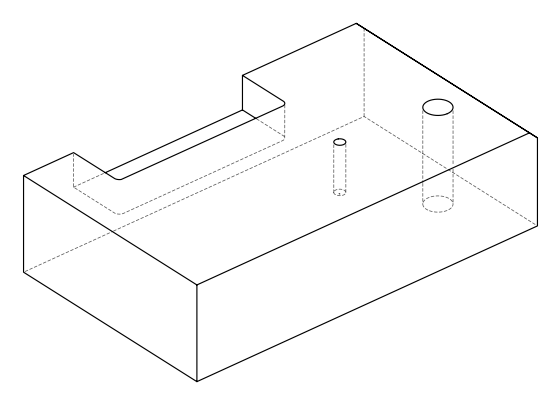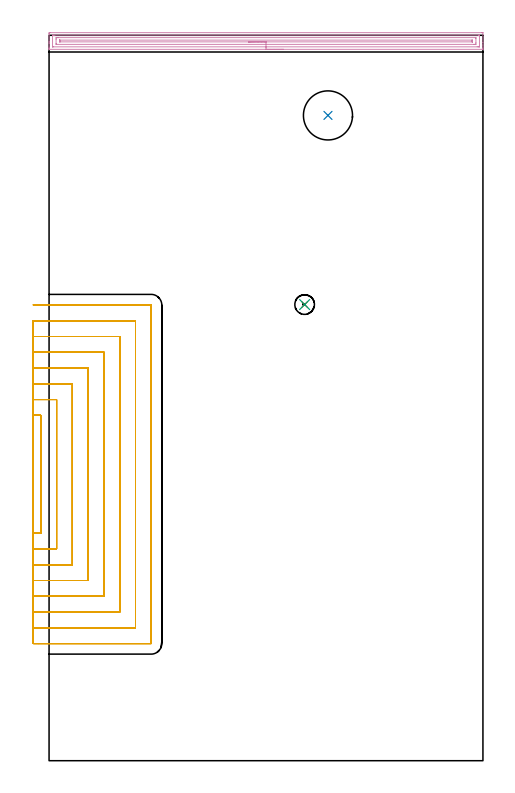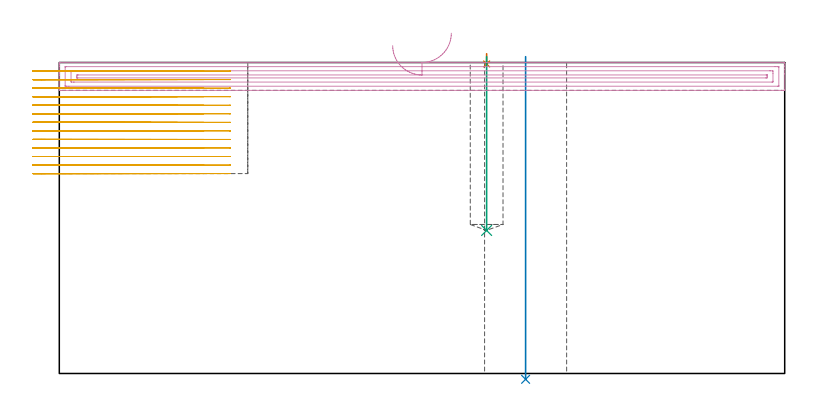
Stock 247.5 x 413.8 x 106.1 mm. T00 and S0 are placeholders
(PLAN: 5 operations, 4 tool changes, 99.6 min)
(1 SPOT_DRILL | STEP1POCKET | NXT0321_9005460120000 | 0.03 min | 3 mm3)
(2 INDEXABLE_INSERT_DRILL_THROUGH_HOLE_FROM_SOLID | STEP1HOLE | NXT0302_027 | 0.44 min | 65275 mm3)
(3 DRILL_BLIND_HOLE_INTO_CENTER | STEP1POCKET | NXT0301_083 | 0.24 min | 5481 mm3)
(4 AREA_MILL | FG_CHAMFER_SURFACE | UGT0205_001 | 8.11 min | 11173 mm3)
(5 MILL_SLOT | SLOT_PARTIAL_RECTANGULAR | NXT0201_011 | Follow Part, ap 3, ae 75% | 90.78 min | 499471 mm3)
(TOOL NXT0321_9005460120000 | NC Spot Drill, 142deg, 12mm, Carbide, Uncoated | D12 PA142 FL30 Z2)
(TOOL NXT0302_027 | Index. Insert Drill 28mm [880-D2800L32-05] | D28 PA176 FL140 Z2)
(TOOL NXT0301_083 | Carbide Drill 11.2mm [860.1-1120-056A1-MM 2214] | D11.2 PA140 FL72 Z2)
(TOOL UGT0205_001 | Chamfer Mill 20 x 3 x 45 deg. | D20 FL50 Z2)
(TOOL NXT0201_011 | ENDMILL 12mm [2P460-1200-NA 1630] | D12 FL38 Z6)
(OP 1 SPOT_DRILL)
G17 G21 G94 G90
T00 M6
G54
G17 G0 G90 X145.8 Y260.2 S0 M3
G43 Z116.1 H0
G94 G81 G98 Z105.618 F250. R109.1
G80
M5
M2
(OP 2 INDEXABLE_INSERT_DRILL_THROUGH_HOLE_FROM_SOLID)
G17 G21 G94 G90
T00 M6
G54
G17 G0 G90 X159.1 Y368.1 S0 M3
G43 Z116.1 H1
G94 G81 G98 Z-1.989 F250. R108.1
G80
M5
M2
(OP 3 DRILL_BLIND_HOLE_INTO_CENTER)
G17 G21 G94 G90
T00 M6
G54
G17 G0 G90 X145.8 Y260.2 S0 M3
G43 Z116.1 H1
G94 G81 G98 Z48.8 F250. R108.1
G80
M5
M2
(OP 4 AREA_MILL)
G17 G21 G94 G90
T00 M6
G54
G17 G0 G90 X133.75 Y405.8 S1061 M3
G43 Z116.1 H0
G94 G1 X133.712 Z115.228 F250.
X133.598 Z114.364
X133.409 Z113.512
X133.147 Z112.68
X132.813 Z111.874
X132.41 Z111.1
X131.941 Z110.364
X131.41 Z109.672
X130.821 Z109.029
X130.178 Z108.44
X129.486 Z107.908
X128.75 Z107.44
X127.976 Z107.037
X127.17 Z106.703
X126.338 Z106.441
X125.486 Z106.252
X124.622 Z106.138
X123.75 Z106.1
X0.158
X0.01 Y405.802 Z106.088
X0.003 Y405.929 Z105.963
X0. Y406.063 Z105.836
Y406.427 Z105.472
Y407.047 Z104.848
Y409.109 Z102.789
Y409.674 Z102.221
Y410.267 Z101.628
Y414.646 Z97.251
X0.004 Y414.929 Z96.969
X0.01 Y415.292 Z96.605
X0.229 Y415.296 Z96.602
X0.604 Y415.3 Z96.6
X246.896
X247.415 Y415.295 Z96.603
X247.49 Y415.291 Z96.606
X247.5 Y415.211 Z96.686
Y409.674 Z102.221
Y408.233 Z103.664
Y407.047 Z104.848
Y406.063 Z105.836
X247.497 Y405.929 Z105.963
X247.49 Y405.802 Z106.088
X247.342 Y405.8 Z106.1
X123.75
Y407.214 Z104.686
X2.389 Y407.215 Z104.685
X2.217 Y407.216 Z104.684
X2.045 Y407.22 Z104.68
X2.01 Y407.221 Z104.679
X2.006 Y407.245 Z104.655
X2.003 Y407.273 Z104.627
X2. Y407.428 Z104.472
X2.001 Y413.686 Z98.214
X2.004 Y413.788 Z98.112
X2.01 Y413.855 Z98.045
X2.014 Y413.879 Z98.021
X2.029 Y413.88 Z98.02
X2.389 Y413.884 Z98.016
X2.56 Y413.885 Z98.015
X3.281 Y413.886 Z98.014
X245.111 Y413.885 Z98.015
X245.283 Y413.884 Z98.016
X245.455 Y413.88 Z98.02
X245.49 Y413.879 Z98.021
X245.494 Y413.855 Z98.045
X245.497 Y413.827 Z98.073
X245.5 Y413.672 Z98.228
X245.499 Y407.414 Z104.486
X245.496 Y407.312 Z104.588
X245.49 Y407.245 Z104.655
X245.486 Y407.221 Z104.679
X245.471 Y407.22 Z104.68
X245.111 Y407.215 Z104.685
X244.94
X244.219 Y407.214 Z104.686
X123.75
Y408.628 Z103.272
X4.346 Y408.629 Z103.271
X4.174 Y408.631 Z103.269
X4.01 Y408.635 Z103.265
X4.004 Y408.799 Z103.101
X4.001 Y408.968 Z102.932
X4. Y411.596 Z100.304
X4.005 Y412.301 Z99.599
X4.007 Y412.464 Z99.436
X4.174 Y412.467 Z99.433
X4.893 Y412.471 Z99.429
X5.066
X243.154
X243.326 Y412.469 Z99.431
X243.49 Y412.465 Z99.435
X243.496 Y412.301 Z99.599
X243.499 Y412.132 Z99.768
X243.5 Y409.504 Z102.396
X243.495 Y408.799 Z103.101
X243.492 Y408.635 Z103.265
X243.326 Y408.633 Z103.267
X242.607 Y408.629 Z103.271
X242.434 Y408.628 Z103.272
X123.75
Y410.043 Z101.857
X6.475
X6.129 Y410.045 Z101.855
X6.068 Y410.047 Z101.853
X6.01 Y410.05 Z101.85
X6. Y410.55 Z101.35
X6.001 Y410.967 Z100.933
X6.003 Y411.019 Z100.881
X6.007 Y411.044 Z100.856
X6.011 Y411.05 Z100.85
X6.025 Y411.052 Z100.848
X6.161 Y411.056 Z100.844
X6.334 Y411.057 Z100.843
X241.025
X241.371 Y411.055 Z100.845
X241.432 Y411.053 Z100.847
X241.49 Y411.05 Z100.85
X241.5 Y410.55 Z101.35
X241.499 Y410.133 Z101.767
X241.497 Y410.08 Z101.82
X241.493 Y410.056 Z101.844
X241.489 Y410.05 Z101.85
X241.475 Y410.048 Z101.852
X241.339 Y410.044 Z101.856
X241.166 Y410.043 Z101.857
X123.75
X122.878 Z101.895
X122.013 Z102.009
X121.162 Z102.198
X120.33 Z102.46
X119.524 Z102.794
X118.75 Z103.197
X118.014 Z103.666
X117.322 Z104.197
X116.679 Z104.786
X116.09 Z105.429
X115.558 Z106.122
X115.09 Z106.857
X114.687 Z107.631
X114.353 Z108.437
X114.091 Z109.269
X113.902 Z110.121
X113.788 Z110.986
X113.75 Z111.857
G0 Z116.1
M5
M2
(OP 5 MILL_SLOT)
G17 G21 G94 G90
T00 M6
G54
G17 G0 G90 X-9. Y129.8 S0 M3
G43 Z116.1 H1
Z103.185
G94 G1 X-6. F250.
X-4.7 F500.
Y197.
X-6.
X-9. F250.
Y120.8
X-6.
X4.3 F500.
Y206.
X-6.
X-9. F250.
Y111.8
X-6.
X13.3 F500.
Y215.
X-6.
X-9. F250.
Y102.8
X-6.
X22.3 F500.
Y224.
X-6.
X-9. F250.
Y93.8
X-6.
X31.3 F500.
Y233.
X-6.
X-9. F250.
Y84.8
X-6.
X40.3 F500.
Y242.
X-6.
X-9. F250.
Y75.8
X-6.
X49.3 F500.
Y251.
X-6.
X-9. F250.
Y66.8
X-6.
X58.2 F500.
X58.255 Y66.805
X58.295 Y66.845
X58.3 Y66.9
Y259.9
X58.295 Y259.955
X58.255 Y259.995
X58.2 Y260.
X-6.
X-9. F250.
G0 Y129.8 Z100.269
G1 X-6.
X-4.7 F500.
Y197.
X-6.
X-9. F250.
Y120.8
X-6.
X4.3 F500.
Y206.
X-6.
X-9. F250.
Y111.8
X-6.
X13.3 F500.
Y215.
X-6.
X-9. F250.
Y102.8
X-6.
X22.3 F500.
Y224.
X-6.
X-9. F250.
Y93.8
X-6.
X31.3 F500.
Y233.
X-6.
X-9. F250.
Y84.8
X-6.
X40.3 F500.
Y242.
X-6.
X-9. F250.
Y75.8
X-6.
X49.3 F500.
Y251.
X-6.
X-9. F250.
Y66.8
X-6.
X58.2 F500.
X58.255 Y66.805
X58.295 Y66.845
X58.3 Y66.9
Y259.9
X58.295 Y259.955
X58.255 Y259.995
X58.2 Y260.
X-6.
X-9. F250.
G0 Y129.8 Z97.354
G1 X-6.
X-4.7 F500.
Y197.
X-6.
X-9. F250.
Y120.8
X-6.
X4.3 F500.
Y206.
X-6.
X-9. F250.
Y111.8
X-6.
X13.3 F500.
Y215.
X-6.
X-9. F250.
Y102.8
X-6.
X22.3 F500.
Y224.
X-6.
X-9. F250.
Y93.8
X-6.
X31.3 F500.
Y233.
X-6.
X-9. F250.
Y84.8
X-6.
X40.3 F500.
Y242.
X-6.
X-9. F250.
Y75.8
X-6.
X49.3 F500.
Y251.
X-6.
X-9. F250.
Y66.8
X-6.
X58.2 F500.
X58.255 Y66.805
X58.295 Y66.845
X58.3 Y66.9
Y259.9
X58.295 Y259.955
X58.255 Y259.995
X58.2 Y260.
X-6.
X-9. F250.
G0 Y129.8 Z94.438
G1 X-6.
X-4.7 F500.
Y197.
X-6.
X-9. F250.
Y120.8
X-6.
X4.3 F500.
Y206.
X-6.
X-9. F250.
Y111.8
X-6.
X13.3 F500.
Y215.
X-6.
X-9. F250.
Y102.8
X-6.
X22.3 F500.
Y224.
X-6.
X-9. F250.
Y93.8
X-6.
X31.3 F500.
Y233.
X-6.
X-9. F250.
Y84.8
X-6.
X40.3 F500.
Y242.
X-6.
X-9. F250.
Y75.8
X-6.
X49.3 F500.
Y251.
X-6.
X-9. F250.
Y66.8
X-6.
X58.2 F500.
X58.255 Y66.805
X58.295 Y66.845
X58.3 Y66.9
Y259.9
X58.295 Y259.955
X58.255 Y259.995
X58.2 Y260.
X-6.
X-9. F250.
G0 Y129.8 Z91.523
G1 X-6.
X-4.7 F500.
Y197.
X-6.
X-9. F250.
Y120.8
X-6.
X4.3 F500.
Y206.
X-6.
X-9. F250.
Y111.8
X-6.
X13.3 F500.
Y215.
X-6.
X-9. F250.
Y102.8
X-6.
X22.3 F500.
Y224.
X-6.
X-9. F250.
Y93.8
X-6.
X31.3 F500.
Y233.
X-6.
X-9. F250.
Y84.8
X-6.
X40.3 F500.
Y242.
X-6.
X-9. F250.
Y75.8
X-6.
X49.3 F500.
Y251.
X-6.
X-9. F250.
Y66.8
X-6.
X58.2 F500.
X58.255 Y66.805
X58.295 Y66.845
X58.3 Y66.9
Y259.9
X58.295 Y259.955
X58.255 Y259.995
X58.2 Y260.
X-6.
X-9. F250.
G0 Y129.8 Z88.608
G1 X-6.
X-4.7 F500.
Y197.
X-6.
X-9. F250.
Y120.8
X-6.
X4.3 F500.
Y206.
X-6.
X-9. F250.
Y111.8
X-6.
X13.3 F500.
Y215.
X-6.
X-9. F250.
Y102.8
X-6.
X22.3 F500.
Y224.
X-6.
X-9. F250.
Y93.8
X-6.
X31.3 F500.
Y233.
X-6.
X-9. F250.
Y84.8
X-6.
X40.3 F500.
Y242.
X-6.
X-9. F250.
Y75.8
X-6.
X49.3 F500.
Y251.
X-6.
X-9. F250.
Y66.8
X-6.
X58.2 F500.
X58.255 Y66.805
X58.295 Y66.845
X58.3 Y66.9
Y259.9
X58.295 Y259.955
X58.255 Y259.995
X58.2 Y260.
X-6.
X-9. F250.
G0 Y129.8 Z85.692
G1 X-6.
X-4.7 F500.
Y197.
X-6.
X-9. F250.
Y120.8
X-6.
X4.3 F500.
Y206.
X-6.
X-9. F250.
Y111.8
X-6.
X13.3 F500.
Y215.
X-6.
X-9. F250.
Y102.8
X-6.
X22.3 F500.
Y224.
X-6.
X-9. F250.
Y93.8
X-6.
X31.3 F500.
Y233.
X-6.
X-9. F250.
Y84.8
X-6.
X40.3 F500.
Y242.
X-6.
X-9. F250.
Y75.8
X-6.
X49.3 F500.
Y251.
X-6.
X-9. F250.
Y66.8
X-6.
X58.2 F500.
X58.255 Y66.805
X58.295 Y66.845
X58.3 Y66.9
Y259.9
X58.295 Y259.955
X58.255 Y259.995
X58.2 Y260.
X-6.
X-9. F250.
G0 Y129.8 Z82.777
G1 X-6.
X-4.7 F500.
Y197.
X-6.
X-9. F250.
Y120.8
X-6.
X4.3 F500.
Y206.
X-6.
X-9. F250.
Y111.8
X-6.
X13.3 F500.
Y215.
X-6.
X-9. F250.
Y102.8
X-6.
X22.3 F500.
Y224.
X-6.
X-9. F250.
Y93.8
X-6.
X31.3 F500.
Y233.
X-6.
X-9. F250.
Y84.8
X-6.
X40.3 F500.
Y242.
X-6.
X-9. F250.
Y75.8
X-6.
X49.3 F500.
Y251.
X-6.
X-9. F250.
Y66.8
X-6.
X58.2 F500.
X58.255 Y66.805
X58.295 Y66.845
X58.3 Y66.9
Y259.9
X58.295 Y259.955
X58.255 Y259.995
X58.2 Y260.
X-6.
X-9. F250.
G0 Y129.8 Z79.862
G1 X-6.
X-4.7 F500.
Y197.
X-6.
X-9. F250.
Y120.8
X-6.
X4.3 F500.
Y206.
X-6.
X-9. F250.
Y111.8
X-6.
X13.3 F500.
Y215.
X-6.
X-9. F250.
Y102.8
X-6.
X22.3 F500.
Y224.
X-6.
X-9. F250.
Y93.8
X-6.
X31.3 F500.
Y233.
X-6.
X-9. F250.
Y84.8
X-6.
X40.3 F500.
Y242.
X-6.
X-9. F250.
Y75.8
X-6.
X49.3 F500.
Y251.
X-6.
X-9. F250.
Y66.8
X-6.
X58.2 F500.
X58.255 Y66.805
X58.295 Y66.845
X58.3 Y66.9
Y259.9
X58.295 Y259.955
X58.255 Y259.995
X58.2 Y260.
X-6.
X-9. F250.
G0 Y129.8 Z76.946
G1 X-6.
X-4.7 F500.
Y197.
X-6.
X-9. F250.
Y120.8
X-6.
X4.3 F500.
Y206.
X-6.
X-9. F250.
Y111.8
X-6.
X13.3 F500.
Y215.
X-6.
X-9. F250.
Y102.8
X-6.
X22.3 F500.
Y224.
X-6.
X-9. F250.
Y93.8
X-6.
X31.3 F500.
Y233.
X-6.
X-9. F250.
Y84.8
X-6.
X40.3 F500.
Y242.
X-6.
X-9. F250.
Y75.8
X-6.
X49.3 F500.
Y251.
X-6.
X-9. F250.
Y66.8
X-6.
X58.2 F500.
X58.255 Y66.805
X58.295 Y66.845
X58.3 Y66.9
Y259.9
X58.295 Y259.955
X58.255 Y259.995
X58.2 Y260.
X-6.
X-9. F250.
G0 Y129.8 Z74.031
G1 X-6.
X-4.7 F500.
Y197.
X-6.
X-9. F250.
Y120.8
X-6.
X4.3 F500.
Y206.
X-6.
X-9. F250.
Y111.8
X-6.
X13.3 F500.
Y215.
X-6.
X-9. F250.
Y102.8
X-6.
X22.3 F500.
Y224.
X-6.
X-9. F250.
Y93.8
X-6.
X31.3 F500.
Y233.
X-6.
X-9. F250.
Y84.8
X-6.
X40.3 F500.
Y242.
X-6.
X-9. F250.
Y75.8
X-6.
X49.3 F500.
Y251.
X-6.
X-9. F250.
Y66.8
X-6.
X58.2 F500.
X58.255 Y66.805
X58.295 Y66.845
X58.3 Y66.9
Y259.9
X58.295 Y259.955
X58.255 Y259.995
X58.2 Y260.
X-6.
X-9. F250.
G0 Y129.8 Z71.115
G1 X-6.
X-4.7 F500.
Y197.
X-6.
X-9. F250.
Y120.8
X-6.
X4.3 F500.
Y206.
X-6.
X-9. F250.
Y111.8
X-6.
X13.3 F500.
Y215.
X-6.
X-9. F250.
Y102.8
X-6.
X22.3 F500.
Y224.
X-6.
X-9. F250.
Y93.8
X-6.
X31.3 F500.
Y233.
X-6.
X-9. F250.
Y84.8
X-6.
X40.3 F500.
Y242.
X-6.
X-9. F250.
Y75.8
X-6.
X49.3 F500.
Y251.
X-6.
X-9. F250.
Y66.8
X-6.
X58.2 F500.
X58.255 Y66.805
X58.295 Y66.845
X58.3 Y66.9
Y259.9
X58.295 Y259.955
X58.255 Y259.995
X58.2 Y260.
X-6.
X-9. F250.
G0 Y129.8 Z68.2
G1 X-6.
X-4.7 F500.
Y197.
X-6.
X-9. F250.
Y120.8
X-6.
X4.3 F500.
Y206.
X-6.
X-9. F250.
Y111.8
X-6.
X13.3 F500.
Y215.
X-6.
X-9. F250.
Y102.8
X-6.
X22.3 F500.
Y224.
X-6.
X-9. F250.
Y93.8
X-6.
X31.3 F500.
Y233.
X-6.
X-9. F250.
Y84.8
X-6.
X40.3 F500.
Y242.
X-6.
X-9. F250.
Y75.8
X-6.
X49.3 F500.
Y251.
X-6.
X-9. F250.
Y66.8
X-6.
X58.2 F500.
X58.255 Y66.805
X58.295 Y66.845
X58.3 Y66.9
Y259.9
X58.295 Y259.955
X58.255 Y259.995
X58.2 Y260.
X-6.
X-9. F250.
G0 Z116.1
M5
M2
